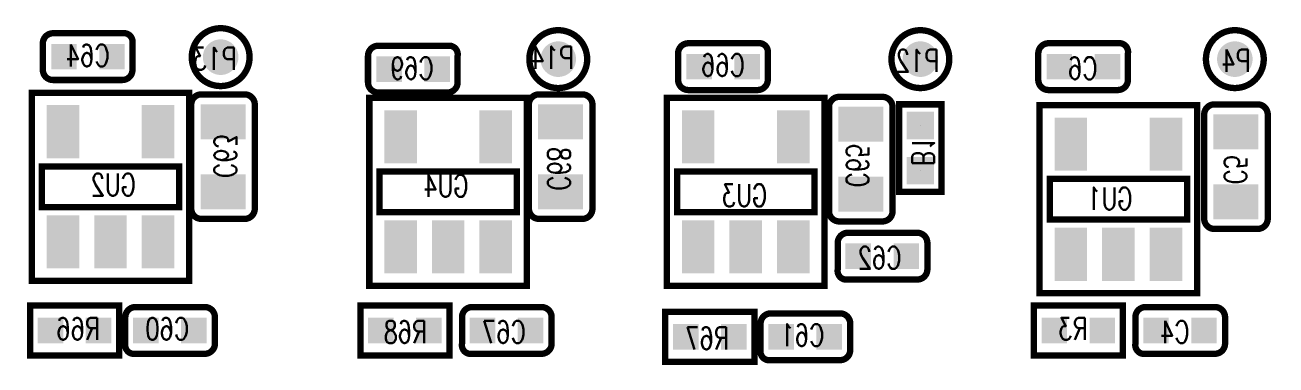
# Model space of a CAD drawing. Extents: x -2201 to 2204, y -2226 to 2180.
# Drawn here: x -90 to 895, y -141 to 127 of the extents above; entities that cross this region are included whole.
import ezdxf

# ---------------------------------------------------------------- set-up
doc = ezdxf.new("R2010")
doc.units = 0
for name, color, linetype in [('DRIL_NPLTE_THRU_01', 3, 'CONTINUOUS'), ('DRIL_NPLTE_THRU_02', 4, 'CONTINUOUS'), ('DRIL_NPLTE_THRU_03', 6, 'CONTINUOUS'), ('DRIL_NPLTE_THRU_04', 1, 'CONTINUOUS'), ('DRIL_PLTE_THRU_01', 3, 'CONTINUOUS'), ('DRIL_PLTE_THRU_02', 4, 'CONTINUOUS'), ('DRIL_PLTE_THRU_03', 6, 'CONTINUOUS'), ('DRIL_PLTE_THRU_04', 1, 'CONTINUOUS'), ('PADS_BOT', 16, 'CONTINUOUS'), ('PADS_INNER', 96, 'CONTINUOUS'), ('PADS_TOP', 96, 'CONTINUOUS'), ('PART_BOT_2DLINE_00', 2, 'CONTINUOUS'), ('PART_BOT_2DLINE_01', 96, 'CONTINUOUS'), ('PART_BOT_2DLINE_126', 255, 'CONTINUOUS'), ('PART_NAME_04', 2, 'CONTINUOUS')]:
    doc.layers.add(name, color=color, linetype=linetype)
doc.styles.add('W3', font='simplex', dxfattribs={"width": 0.75})

# ---------------------------------------------------------------- blocks, each defined once
blk = doc.blocks.new('SMOOTH_5')
at = {"const_width": 2.5}
blk.add_lwpolyline([(-1.25, 0, 1), (1.25, 0, 1)], format="xyb", close=True, dxfattribs=at)
blk = doc.blocks.new('PART_BODY_BOT_21')
at = {"layer": 'PART_BOT_2DLINE_00', "const_width": 5}
blk.add_lwpolyline([(-34.45, 16.73), (34.45, 16.73), (34.45, -16.73), (-34.45, -16.73)], close=True, dxfattribs=at)
at = {"layer": 'PART_BOT_2DLINE_00'}
for p in [(-34.45, 16.73), (34.45, 16.73), (-34.45, -16.73), (34.45, -16.73)]:
    blk.add_blockref('SMOOTH_5', p, dxfattribs=at)
blk = doc.blocks.new('DRIL_HOLE_0')
blk.add_lwpolyline([(0, 0, 1), (0, 0, 1)], format="xyb", close=True)
blk = doc.blocks.new('PAD_3')
blk.add_lwpolyline([(0, 0), (0, 0)])
blk = doc.blocks.new('PAD_5')
at = {"const_width": 21.65}
blk.add_lwpolyline([(-10.83, 0), (10.83, 0)], dxfattribs=at)
blk = doc.blocks.new('STK_BOT_5')
at = {"layer": 'DRIL_PLTE_THRU_01'}
blk.add_blockref('DRIL_HOLE_0', (0, 0), dxfattribs=at)
at = {"layer": 'DRIL_PLTE_THRU_02'}
blk.add_blockref('DRIL_HOLE_0', (0, 0), dxfattribs=at)
at = {"layer": 'DRIL_PLTE_THRU_03'}
blk.add_blockref('DRIL_HOLE_0', (0, 0), dxfattribs=at)
at = {"layer": 'DRIL_PLTE_THRU_04'}
blk.add_blockref('DRIL_HOLE_0', (0, 0), dxfattribs=at)
at = {"layer": 'PADS_BOT'}
blk.add_blockref('PAD_5', (0, 0), dxfattribs=at)
at = {"layer": 'PADS_INNER'}
blk.add_blockref('PAD_3', (0, 0), dxfattribs=at)
at = {"layer": 'PADS_TOP'}
blk.add_blockref('PAD_3', (0, 0), dxfattribs=at)
blk = doc.blocks.new('SYM_BOT_5')
for name, p in [('STK_BOT_5', (-17.72, 0)), ('PART_BODY_BOT_21', (0, 0)), ('STK_BOT_5', (17.72, 0))]:
    blk.add_blockref(name, p)
blk = doc.blocks.new('PART_BOT_1')
blk.add_blockref('SYM_BOT_5', (0, 0))
at = {"layer": 'PART_NAME_04', "style": 'W3', "width": 0.75}
blk.add_text('B1', height=17.5, rotation=180, dxfattribs=at).set_placement((14, 6.59))
blk = doc.blocks.new('PART_BODY_BOT_22')
at = {"layer": 'PART_BOT_2DLINE_126', "const_width": 5}
for points in [[(-14.09, 18.39), (-27.5, 18.39, 0.414214), (-35.5, 10.39), (-35.5, -10.39, 0.414214), (-27.5, -18.39), (-14.09, -18.39)], [(-15.75, -18.39), (29.4, -18.39, 0.414214), (35.04, -10.39), (35.04, 10.39, 0.414214), (27.04, 18.39), (-18.74, 18.39)]]:
    blk.add_lwpolyline(points, format="xyb", dxfattribs=at)
at = {"layer": 'PART_BOT_2DLINE_126'}
for p in [(-27.5, 18.39), (-14.09, 18.39), (35.04, 10.39), (35.04, -10.39), (-15.75, -18.39), (29.4, -18.39)]:
    blk.add_blockref('SMOOTH_5', p, dxfattribs=at)
blk = doc.blocks.new('PAD_8')
blk.add_lwpolyline([(0, 0, 1), (0, 0, 1)], format="xyb", close=True)
blk = doc.blocks.new('PAD_11')
at = {"const_width": 20.08}
blk.add_lwpolyline([(-10.04, 0), (10.04, 0)], dxfattribs=at)
blk = doc.blocks.new('STK_BOT_6')
at = {"layer": 'DRIL_PLTE_THRU_01'}
blk.add_blockref('DRIL_HOLE_0', (0, 0), dxfattribs=at)
at = {"layer": 'DRIL_PLTE_THRU_02'}
blk.add_blockref('DRIL_HOLE_0', (0, 0), dxfattribs=at)
at = {"layer": 'DRIL_PLTE_THRU_03'}
blk.add_blockref('DRIL_HOLE_0', (0, 0), dxfattribs=at)
at = {"layer": 'DRIL_PLTE_THRU_04'}
blk.add_blockref('DRIL_HOLE_0', (0, 0), dxfattribs=at)
at = {"layer": 'PADS_BOT'}
blk.add_blockref('PAD_11', (0, 0), dxfattribs=at)
at = {"layer": 'PADS_INNER'}
blk.add_blockref('PAD_8', (0, 0), dxfattribs=at)
at = {"layer": 'PADS_TOP'}
blk.add_blockref('PAD_8', (0, 0), dxfattribs=at)
blk = doc.blocks.new('SYM_BOT_6')
for name, p in [('PART_BODY_BOT_22', (0, 0)), ('STK_BOT_6', (-18.9, 0)), ('STK_BOT_6', (18.9, 0))]:
    blk.add_blockref(name, p)
blk = doc.blocks.new('PART_BOT_52')
blk.add_blockref('SYM_BOT_6', (0, 0))
at = {"layer": 'PART_NAME_04', "style": 'W3', "width": 0.75}
blk.add_text('C4', height=17.5, dxfattribs=at).set_placement((-7.5, -10))
blk = doc.blocks.new('PART_BODY_BOT_27')
at = {"layer": 'PART_BOT_2DLINE_126', "const_width": 5}
for points in [[(25, -19.02), (25, 41.06, 0.414214), (17, 49.06), (-17, 49.06, 0.414214), (-25, 41.06), (-25, -17.91)], [(-25, -17.5), (-25, -40.93, 0.414214), (-17, -48.93), (17, -48.93, 0.414214), (25, -40.93), (25, -17.5)]]:
    blk.add_lwpolyline(points, format="xyb", dxfattribs=at)
at = {"layer": 'PART_BOT_2DLINE_126'}
for p in [(25, 41.06), (-25, -17.5), (25, -19.02), (-25, -40.93)]:
    blk.add_blockref('SMOOTH_5', p, dxfattribs=at)
blk = doc.blocks.new('PAD_12')
at = {"const_width": 27.56}
blk.add_lwpolyline([(-17.71, 0), (17.71, 0)], dxfattribs=at)
blk = doc.blocks.new('STK_BOT_13')
at = {"layer": 'DRIL_PLTE_THRU_01'}
blk.add_blockref('DRIL_HOLE_0', (0, 0), dxfattribs=at)
at = {"layer": 'DRIL_PLTE_THRU_02'}
blk.add_blockref('DRIL_HOLE_0', (0, 0), dxfattribs=at)
at = {"layer": 'DRIL_PLTE_THRU_03'}
blk.add_blockref('DRIL_HOLE_0', (0, 0), dxfattribs=at)
at = {"layer": 'DRIL_PLTE_THRU_04'}
blk.add_blockref('DRIL_HOLE_0', (0, 0), dxfattribs=at)
at = {"layer": 'PADS_BOT'}
blk.add_blockref('PAD_12', (0, 0), dxfattribs=at)
at = {"layer": 'PADS_INNER'}
blk.add_blockref('PAD_8', (0, 0), dxfattribs=at)
at = {"layer": 'PADS_TOP'}
blk.add_blockref('PAD_8', (0, 0), dxfattribs=at)
blk = doc.blocks.new('SYM_BOT_11')
for name, p in [('PART_BODY_BOT_27', (0, 0)), ('STK_BOT_13', (0, 27.56)), ('STK_BOT_13', (0, -27.56))]:
    blk.add_blockref(name, p)
blk = doc.blocks.new('PART_BOT_63')
blk.add_blockref('SYM_BOT_11', (0, 0))
at = {"layer": 'PART_NAME_04', "style": 'W3', "width": 0.75}
blk.add_text('C5', height=17.5, rotation=90, dxfattribs=at).set_placement((9.09, -13.78))
blk = doc.blocks.new('PART_BOT_74')
blk.add_blockref('SYM_BOT_6', (0, 0))
at = {"layer": 'PART_NAME_04', "style": 'W3', "width": 0.75}
blk.add_text('C6', height=17.5, rotation=180, dxfattribs=at).set_placement((10.98, 10.02))
blk = doc.blocks.new('PART_BOT_75')
blk.add_blockref('SYM_BOT_6', (0, 0))
at = {"layer": 'PART_NAME_04', "style": 'W3', "width": 0.75}
blk.add_text('C60', height=17.5, dxfattribs=at).set_placement((-15, -7.5))
blk = doc.blocks.new('PART_BOT_76')
blk.add_blockref('SYM_BOT_6', (0, 0))
at = {"layer": 'PART_NAME_04', "style": 'W3', "width": 0.75}
blk.add_text('C61', height=17.5, dxfattribs=at).set_placement((-15, -7.5))
blk = doc.blocks.new('PART_BOT_77')
blk.add_blockref('SYM_BOT_6', (0, 0))
at = {"layer": 'PART_NAME_04', "style": 'W3', "width": 0.75}
blk.add_text('C62', height=17.5, dxfattribs=at).set_placement((-15, -10))
blk = doc.blocks.new('PART_BOT_78')
blk.add_blockref('SYM_BOT_11', (0, 0))
at = {"layer": 'PART_NAME_04', "style": 'W3', "width": 0.75}
blk.add_text('C63', height=17.5, rotation=90, dxfattribs=at).set_placement((6.85, -16.65))
blk = doc.blocks.new('PART_BOT_79')
blk.add_blockref('SYM_BOT_6', (0, 0))
at = {"layer": 'PART_NAME_04', "style": 'W3', "width": 0.75}
blk.add_text('C64', height=17.5, rotation=180, dxfattribs=at).set_placement((16.95, 7.89))
blk = doc.blocks.new('PART_BOT_80')
blk.add_blockref('SYM_BOT_11', (0, 0))
at = {"layer": 'PART_NAME_04', "style": 'W3', "width": 0.75}
blk.add_text('C65', height=17.5, rotation=90, dxfattribs=at).set_placement((11.32, -22.19))
blk = doc.blocks.new('PART_BOT_81')
blk.add_blockref('SYM_BOT_6', (0, 0))
at = {"layer": 'PART_NAME_04', "style": 'W3', "width": 0.75}
blk.add_text('C66', height=17.5, rotation=180, dxfattribs=at).set_placement((16.95, 7.52))
blk = doc.blocks.new('PART_BOT_82')
blk.add_blockref('SYM_BOT_6', (0, 0))
at = {"layer": 'PART_NAME_04', "style": 'W3', "width": 0.75}
blk.add_text('C67', height=17.5, dxfattribs=at).set_placement((-15, -10))
blk = doc.blocks.new('PART_BOT_83')
blk.add_blockref('SYM_BOT_11', (0, 0))
at = {"layer": 'PART_NAME_04', "style": 'W3', "width": 0.75}
blk.add_text('C68', height=17.5, rotation=90, dxfattribs=at).set_placement((10.1, -26.65))
blk = doc.blocks.new('PART_BOT_84')
blk.add_blockref('SYM_BOT_6', (0, 0))
at = {"layer": 'PART_NAME_04', "style": 'W3', "width": 0.75}
blk.add_text('C69', height=17.5, rotation=180, dxfattribs=at).set_placement((16.04, 8.05))
blk = doc.blocks.new('PART_BODY_BOT_39')
at = {"layer": 'PART_BOT_2DLINE_126', "const_width": 5}
for points in [[(-62, 74), (62, 74), (62, -74), (-62, -74)], [(-54, 16), (54, 16), (54, -16), (-54, -16)]]:
    blk.add_lwpolyline(points, close=True, dxfattribs=at)
at = {"layer": 'PART_BOT_2DLINE_126'}
for p in [(-62, 74), (62, 74), (-54, 16), (54, 16), (-54, -16), (54, -16), (-62, -74), (62, -74)]:
    blk.add_blockref('SMOOTH_5', p, dxfattribs=at)
blk = doc.blocks.new('PAD_21')
at = {"const_width": 25.59}
blk.add_lwpolyline([(-20.87, 0), (20.87, 0)], dxfattribs=at)
blk = doc.blocks.new('STK_BOT_28')
at = {"layer": 'DRIL_PLTE_THRU_01'}
blk.add_blockref('DRIL_HOLE_0', (0, 0), dxfattribs=at)
at = {"layer": 'DRIL_PLTE_THRU_02'}
blk.add_blockref('DRIL_HOLE_0', (0, 0), dxfattribs=at)
at = {"layer": 'DRIL_PLTE_THRU_03'}
blk.add_blockref('DRIL_HOLE_0', (0, 0), dxfattribs=at)
at = {"layer": 'DRIL_PLTE_THRU_04'}
blk.add_blockref('DRIL_HOLE_0', (0, 0), dxfattribs=at)
at = {"layer": 'PADS_BOT', "rotation": 90}
blk.add_blockref('PAD_21', (0, 0), dxfattribs=at)
at = {"layer": 'PADS_INNER'}
blk.add_blockref('PAD_8', (0, 0), dxfattribs=at)
at = {"layer": 'PADS_TOP'}
blk.add_blockref('PAD_8', (0, 0), dxfattribs=at)
blk = doc.blocks.new('SYM_BOT_23')
for name, p in [('PART_BODY_BOT_39', (0, 0)), ('STK_BOT_28', (-37.4, 43.31)), ('STK_BOT_28', (37.4, 43.31)), ('STK_BOT_28', (-37.4, -43.31)), ('STK_BOT_28', (0, -43.31)), ('STK_BOT_28', (37.4, -43.31))]:
    blk.add_blockref(name, p)
blk = doc.blocks.new('PART_BOT_173')
blk.add_blockref('SYM_BOT_23', (0, 0))
at = {"layer": 'PART_NAME_04', "style": 'W3', "width": 0.75}
blk.add_text('GU1', height=17.5, dxfattribs=at).set_placement((-10.93, -8.19))
blk = doc.blocks.new('PART_BOT_174')
blk.add_blockref('SYM_BOT_23', (0, 0))
at = {"layer": 'PART_NAME_04', "style": 'W3', "width": 0.75}
blk.add_text('GU2', height=17.5, dxfattribs=at).set_placement((-19.94, -7.11))
blk = doc.blocks.new('PART_BOT_175')
blk.add_blockref('SYM_BOT_23', (0, 0))
at = {"layer": 'PART_NAME_04', "style": 'W3', "width": 0.75}
blk.add_text('GU3', height=17.5, dxfattribs=at).set_placement((-16.73, -11.59))
blk = doc.blocks.new('PART_BOT_176')
blk.add_blockref('SYM_BOT_23', (0, 0))
at = {"layer": 'PART_NAME_04', "style": 'W3', "width": 0.75}
blk.add_text('GU4', height=17.5, dxfattribs=at).set_placement((-15.98, -4.09))
blk = doc.blocks.new('PART_BODY_BOT_55')
at = {"layer": 'PART_BOT_2DLINE_01', "const_width": 5}
blk.add_lwpolyline([(-22.76, 0, 1), (22.76, 0, 1)], format="xyb", close=True, dxfattribs=at)
blk = doc.blocks.new('PAD_49')
at = {"const_width": 14}
blk.add_lwpolyline([(0, -7, 1), (0, 7, 1)], format="xyb", close=True, dxfattribs=at)
blk = doc.blocks.new('STK_BOT_76')
at = {"layer": 'DRIL_NPLTE_THRU_01'}
blk.add_blockref('DRIL_HOLE_0', (0, 0), dxfattribs=at)
at = {"layer": 'DRIL_NPLTE_THRU_02'}
blk.add_blockref('DRIL_HOLE_0', (0, 0), dxfattribs=at)
at = {"layer": 'DRIL_NPLTE_THRU_03'}
blk.add_blockref('DRIL_HOLE_0', (0, 0), dxfattribs=at)
at = {"layer": 'DRIL_NPLTE_THRU_04'}
blk.add_blockref('DRIL_HOLE_0', (0, 0), dxfattribs=at)
at = {"layer": 'PADS_BOT'}
blk.add_blockref('PAD_49', (0, 0), dxfattribs=at)
at = {"layer": 'PADS_INNER'}
blk.add_blockref('PAD_8', (0, 0), dxfattribs=at)
at = {"layer": 'PADS_TOP'}
blk.add_blockref('PAD_8', (0, 0), dxfattribs=at)
blk = doc.blocks.new('SYM_BOT_39')
for name in ['PART_BODY_BOT_55', 'STK_BOT_76']:
    blk.add_blockref(name, (0, 0))
blk = doc.blocks.new('PART_BOT_205')
blk.add_blockref('SYM_BOT_39', (0, 0))
at = {"layer": 'PART_NAME_04', "style": 'W3', "width": 0.75}
blk.add_text('P12', height=17.5, dxfattribs=at).set_placement((-15, -10))
blk = doc.blocks.new('PART_BOT_206')
blk.add_blockref('SYM_BOT_39', (0, 0))
at = {"layer": 'PART_NAME_04', "style": 'W3', "width": 0.75}
blk.add_text('P13', height=17.5, rotation=180, dxfattribs=at).set_placement((12.5, 10))
blk = doc.blocks.new('PART_BOT_207')
blk.add_blockref('SYM_BOT_39', (0, 0))
at = {"layer": 'PART_NAME_04', "style": 'W3', "width": 0.75}
blk.add_text('P14', height=17.5, rotation=180, dxfattribs=at).set_placement((12.5, 7.5))
blk = doc.blocks.new('PART_BOT_216')
blk.add_blockref('SYM_BOT_39', (0, 0))
at = {"layer": 'PART_NAME_04', "style": 'W3', "width": 0.75}
blk.add_text('P4', height=17.5, dxfattribs=at).set_placement((-12.5, -10))
blk = doc.blocks.new('PART_BODY_BOT_57')
at = {"layer": 'PART_BOT_2DLINE_126', "const_width": 5}
for points in [[(-14.09, 19.69), (-35.04, 19.69), (-35.04, -19.69), (18.19, -19.69)], [(14.09, -19.69), (35.04, -19.69), (35.04, 19.69), (-17.44, 19.69)]]:
    blk.add_lwpolyline(points, dxfattribs=at)
at = {"layer": 'PART_BOT_2DLINE_126'}
for p in [(-35.04, 19.69), (-17.44, 19.69), (-14.09, 19.69), (35.04, 19.69), (-35.04, -19.69), (14.09, -19.69), (18.19, -19.69), (35.04, -19.69)]:
    blk.add_blockref('SMOOTH_5', p, dxfattribs=at)
blk = doc.blocks.new('SYM_BOT_41')
for name, p in [('PART_BODY_BOT_57', (0, 0)), ('STK_BOT_6', (-18.9, 0)), ('STK_BOT_6', (18.9, 0))]:
    blk.add_blockref(name, p)
blk = doc.blocks.new('PART_BOT_315')
blk.add_blockref('SYM_BOT_41', (0, 0))
at = {"layer": 'PART_NAME_04', "style": 'W3', "width": 0.75}
blk.add_text('R3', height=17.5, rotation=180, dxfattribs=at).set_placement((7.5, 7.5))
blk = doc.blocks.new('PART_BOT_355')
blk.add_blockref('SYM_BOT_41', (0, 0))
at = {"layer": 'PART_NAME_04', "style": 'W3', "width": 0.75}
blk.add_text('R66', height=17.5, rotation=180, dxfattribs=at).set_placement((20, 7.5))
blk = doc.blocks.new('PART_BOT_356')
blk.add_blockref('SYM_BOT_41', (0, 0))
at = {"layer": 'PART_NAME_04', "style": 'W3', "width": 0.75}
blk.add_text('R67', height=17.5, rotation=180, dxfattribs=at).set_placement((15, 10))
blk = doc.blocks.new('PART_BOT_357')
blk.add_blockref('SYM_BOT_41', (0, 0))
at = {"layer": 'PART_NAME_04', "style": 'W3', "width": 0.75}
blk.add_text('R68', height=17.5, rotation=180, dxfattribs=at).set_placement((17.5, 10))

msp = doc.modelspace()

# ---------------------------------------------------------------- block references
at = {"xscale": -1}
for name, p, rotation in [('PART_BOT_79', (-40.16, 101.97), -180), ('PART_BOT_206', (64.29, 101.57), -180), ('PART_BOT_207', (330, 100), -180), ('PART_BOT_84', (215.75, 92.13), -180), ('PART_BOT_81', (459.84, 94.09), -180), ('PART_BOT_74', (743.31, 94.09), -180), ('PART_BOT_1', (615, 30), -270), ('PART_BOT_355', (-50.71, -113.43), -180), ('PART_BOT_357', (209.29, -113.43), -180), ('PART_BOT_356', (449.29, -118.43), -180), ('PART_BOT_315', (739.29, -113.43), -180)]:
    msp.add_blockref(name, p, dxfattribs=dict(at, rotation=rotation))
for name, p in [('PART_BOT_205', (615, 100)), ('PART_BOT_216', (862.5, 100)), ('PART_BOT_174', (-22.44, -0.39)), ('PART_BOT_78', (66.14, 23.23)), ('PART_BOT_176', (243.31, -4.33)), ('PART_BOT_83', (331.89, 23.23)), ('PART_BOT_175', (477.56, -4.33)), ('PART_BOT_80', (568.11, 21.26)), ('PART_BOT_173', (770.87, -10.24)), ('PART_BOT_63', (863.39, 15.35)), ('PART_BOT_77', (585, -55)), ('PART_BOT_75', (24.29, -113.43)), ('PART_BOT_82', (289.29, -113.43)), ('PART_BOT_76', (524.29, -118.43)), ('PART_BOT_52', (819.29, -113.43))]:
    msp.add_blockref(name, p, dxfattribs=at)

doc.saveas('drawing.dxf')
